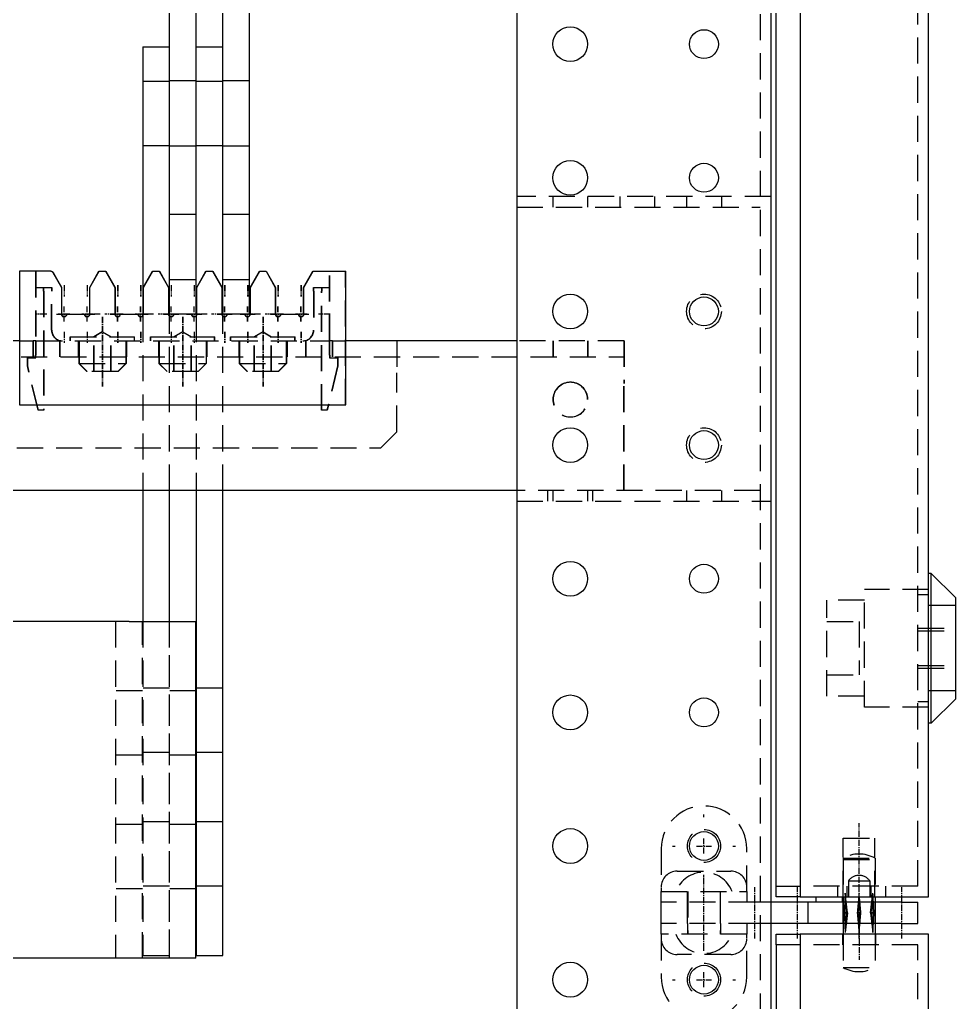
# Model space of a CAD drawing. Header units: millimetres. Extents: x -116965 to 323937, y 291661 to 566926.
# Drawn here: x -14747.6 to -14633.9, y 326536.7 to 326656.1 of the extents above; entities that cross this region are included whole.
import ezdxf

# ---------------------------------------------------------------- set-up
doc = ezdxf.new("R2010")
doc.units = ezdxf.units.MM
doc.linetypes.add('AXES2', pattern=[1.125, 0.75, -0.125, 0.125, -0.125])
doc.linetypes.add('HIDDEN2', pattern=[4.7625, 3.175, -1.5875])
doc.layers.add('ALPHA', color=255, linetype='Continuous')
doc.layers.add('AXE', color=80, linetype='AXES2')
doc.layers.add('Pointille_Court', color=40, linetype='HIDDEN2', lineweight=25)

msp = doc.modelspace()

# ---------------------------------------------------------------- linework, layer by layer
at = {"layer": 'ALPHA'}
for p, q in [((-14687.202844, 326742.532458), (-14687.202844, 326092.532458)), ((-14656.327844, 326742.532458), (-14656.327844, 326092.532458)), ((-14729.420344, 326620.332458), (-14729.420344, 326701.582458)), ((-14726.170344, 326620.332458), (-14726.170344, 326701.582458)), ((-14722.920344, 326620.332458), (-14722.920344, 326701.582458)), ((-14719.670344, 326620.332458), (-14719.670344, 326701.582458)), ((-14652.752844, 326674.932458), (-14652.752844, 326549.482458)), ((-14637.152844, 326549.482458), (-14637.152844, 326674.932458)), ((-14655.677844, 326550.782458), (-14655.677844, 326673.632458)), ((-14732.670344, 326652.832458), (-14732.670344, 326620.100361)), ((-14732.670344, 326652.832458), (-14729.420344, 326652.832458)), ((-14726.170344, 326652.832458), (-14722.920344, 326652.832458)), ((-14747.620344, 326625.532458), (-14747.620344, 326609.282458)), ((-14743.831315, 326625.532458), (-14747.620344, 326625.532458)), ((-14743.549857, 326625.369958), (-14742.517844, 326623.582458)), ((-14739.105344, 326623.582458), (-14737.979511, 326625.532458)), ((-14739.072844, 326623.582458), (-14737.947011, 326625.532458)), ((-14737.979511, 326625.532458), (-14737.947011, 326625.532458)), ((-14737.947011, 326625.532458), (-14737.143677, 326625.532458)), ((-14737.143677, 326625.532458), (-14736.017844, 326623.582458)), ((-14732.572844, 326623.582458), (-14731.447011, 326625.532458)), ((-14731.447011, 326625.532458), (-14730.643677, 326625.532458)), ((-14730.643677, 326625.532458), (-14729.517844, 326623.582458)), ((-14726.072844, 326623.582458), (-14724.947011, 326625.532458)), ((-14724.947011, 326625.532458), (-14724.143677, 326625.532458)), ((-14724.143677, 326625.532458), (-14723.017844, 326623.582458)), ((-14719.605344, 326623.582458), (-14718.479511, 326625.532458)), ((-14719.572844, 326623.582458), (-14718.447011, 326625.532458)), ((-14718.479511, 326625.532458), (-14718.447011, 326625.532458)), ((-14718.447011, 326625.532458), (-14717.643677, 326625.532458)), ((-14717.643677, 326625.532458), (-14716.517844, 326623.582458)), ((-14713.105344, 326623.582458), (-14711.979511, 326625.532458)), ((-14713.072844, 326623.582458), (-14711.947011, 326625.532458)), ((-14711.979511, 326625.532458), (-14711.947011, 326625.532458)), ((-14711.947011, 326625.532458), (-14707.970344, 326625.532458)), ((-14707.970344, 326609.282458), (-14707.970344, 326625.532458)), ((-14742.517844, 326623.582458), (-14742.517844, 326620.332458)), ((-14739.105344, 326620.332458), (-14739.105344, 326623.582458)), ((-14739.072844, 326620.332458), (-14739.072844, 326623.582458)), ((-14736.017844, 326623.582458), (-14736.017844, 326620.332458)), ((-14732.572844, 326620.332458), (-14732.572844, 326623.582458)), ((-14729.517844, 326623.582458), (-14729.517844, 326620.332458)), ((-14726.072844, 326620.332458), (-14726.072844, 326623.582458)), ((-14723.017844, 326623.582458), (-14723.017844, 326620.332458)), ((-14719.605344, 326620.332458), (-14719.605344, 326623.582458)), ((-14719.572844, 326620.332458), (-14719.572844, 326623.582458)), ((-14716.517844, 326623.582458), (-14716.517844, 326620.332458)), ((-14713.105344, 326620.332458), (-14713.105344, 326623.582458)), ((-14713.072844, 326620.332458), (-14713.072844, 326623.582458)), ((-14741.900344, 326620.332458), (-14741.867844, 326620.332458)), ((-14741.867844, 326620.332458), (-14739.722844, 326620.332458)), ((-14735.400344, 326620.332458), (-14735.367844, 326620.332458)), ((-14735.367844, 326620.332458), (-14733.222844, 326620.332458)), ((-14726.170344, 326620.332458), (-14729.420344, 326620.332458)), ((-14729.420344, 326620.100361), (-14729.420344, 326620.332458)), ((-14726.170344, 326620.332458), (-14726.170344, 326620.100361)), ((-14719.670344, 326620.332458), (-14722.920344, 326620.332458)), ((-14722.920344, 326620.100361), (-14722.920344, 326620.332458)), ((-14715.900344, 326620.332458), (-14715.867844, 326620.332458)), ((-14715.867844, 326620.332458), (-14713.722844, 326620.332458)), ((-14747.620344, 326617.082458), (-14789.220344, 326617.082458)), ((-14687.202844, 326617.082458), (-14707.970344, 326617.082458)), ((-14747.620344, 326609.282458), (-14707.970344, 326609.282458)), ((-14687.202844, 326598.882458), (-15015.452844, 326598.882458)), ((-14732.670344, 326598.882458), (-14732.670344, 326582.957458)), ((-14729.420344, 326582.957458), (-14729.420344, 326598.882458)), ((-14726.170344, 326598.882458), (-14726.170344, 326542.332458)), ((-14722.920344, 326542.332458), (-14722.920344, 326598.882458)), ((-14636.827844, 326588.807458), (-14637.152844, 326588.807458)), ((-14633.902844, 326585.882458), (-14636.827844, 326588.807458)), ((-14636.827844, 326570.629025), (-14636.827844, 326588.807458)), ((-14633.902844, 326585.882458), (-14633.902844, 326573.547093)), ((-14734.327844, 326582.957458), (-14923.802844, 326582.957458)), ((-14734.327844, 326582.957458), (-14726.202844, 326582.957458)), ((-14726.202844, 326542.007458), (-14726.202844, 326582.957458)), ((-14633.902844, 326573.532458), (-14636.827844, 326570.607458)), ((-14633.902844, 326573.547093), (-14633.902844, 326573.532458)), ((-14636.827844, 326570.607458), (-14637.152844, 326570.607458)), ((-14636.827844, 326570.607458), (-14636.827844, 326570.629025)), ((-14655.677844, 326549.482458), (-14655.677844, 326550.782458)), ((-14655.677844, 326550.782458), (-14652.752844, 326550.782458)), ((-14651.777844, 326548.832458), (-14656.327844, 326548.832458)), ((-14652.752844, 326549.482458), (-14655.677844, 326549.482458)), ((-14652.752844, 326549.482458), (-14637.152844, 326549.482458)), ((-14651.777844, 326546.232458), (-14651.777844, 326548.832458)), ((-14640.402844, 326548.832458), (-14651.777844, 326548.832458)), ((-14650.802844, 326548.832458), (-14650.802844, 326549.482458)), ((-14640.402844, 326548.832458), (-14640.402844, 326549.482458)), ((-14640.402844, 326548.832458), (-14638.452844, 326548.832458)), ((-14638.452844, 326546.232458), (-14638.452844, 326548.832458)), ((-14651.777844, 326546.232458), (-14656.327844, 326546.232458)), ((-14640.402844, 326546.232458), (-14651.777844, 326546.232458)), ((-14647.552844, 326546.232458), (-14647.552844, 326544.932458)), ((-14643.652844, 326546.232458), (-14643.652844, 326544.932458)), ((-14640.402844, 326546.232458), (-14638.452844, 326546.232458)), ((-14655.677844, 326543.632458), (-14655.677844, 326544.932458)), ((-14655.677844, 326544.932458), (-14652.752844, 326544.932458)), ((-14637.152844, 326544.932458), (-14652.752844, 326544.932458)), ((-14652.752844, 326544.932458), (-14652.752844, 326159.482458)), ((-14637.152844, 326159.482458), (-14637.152844, 326544.932458)), ((-14655.677844, 326543.632458), (-14655.677844, 326484.157458)), ((-14652.752844, 326543.632458), (-14655.677844, 326543.632458)), ((-14734.327844, 326542.007458), (-14923.802844, 326542.007458)), ((-14726.202844, 326542.007458), (-14734.327844, 326542.007458)), ((-14726.170344, 326542.332458), (-14722.920344, 326542.332458))]:
    msp.add_line(p, q, dxfattribs=at)
for centre, radius in [((-14680.702844, 326653.157458), 2.1125), ((-14664.452844, 326653.157458), 1.755), ((-14680.702844, 326636.907458), 2.1125), ((-14664.452844, 326636.907458), 1.755), ((-14680.702844, 326620.657458), 2.1125), ((-14664.452844, 326620.657458), 1.755), ((-14680.702844, 326604.407458), 2.1125), ((-14664.452844, 326604.407458), 1.755), ((-14680.702844, 326588.157458), 2.1125), ((-14664.452844, 326588.157458), 1.755), ((-14680.702844, 326571.907458), 2.1125), ((-14664.452844, 326571.907458), 1.755), ((-14680.702844, 326555.657458), 2.1125), ((-14664.452844, 326555.657458), 1.755), ((-14680.702844, 326539.407458), 2.1125), ((-14664.452844, 326539.407458), 1.755)]:
    msp.add_circle(centre, radius, dxfattribs=at)
for centre, start, end in [((-14743.831315, 326625.207458), 30, 90), ((-14742.192844, 326620.332458), 180, 0), ((-14742.225344, 326620.332458), 272.86598398, 0), ((-14739.397844, 326620.332458), 180, 0), ((-14739.430344, 326620.332458), 272.86598398, 0), ((-14735.692844, 326620.332458), 180, 0), ((-14735.725344, 326620.332458), 272.86598398, 0), ((-14732.897844, 326620.332458), 180, 0), ((-14729.192844, 326620.332458), 180, 0), ((-14729.225344, 326620.332458), 272.86598398, 0), ((-14726.397844, 326620.332458), 180, 0), ((-14722.692844, 326620.332458), 180, 0), ((-14722.725344, 326620.332458), 272.86598398, 0), ((-14719.897844, 326620.332458), 180, 0), ((-14719.930344, 326620.332458), 272.86598398, 0), ((-14716.192844, 326620.332458), 180, 0), ((-14716.225344, 326620.332458), 272.86598398, 0), ((-14713.397844, 326620.332458), 180, 0), ((-14713.430344, 326620.332458), 272.86598398, 0), ((-14732.930344, 326620.332458), 272.86598398, 323.13010233), ((-14726.430344, 326620.332458), 272.86598398, 323.13010233)]:
    msp.add_arc(centre, 0.325, start, end, dxfattribs=at)
for major_axis, ratio, start_param, end_param in [((0.162431, 24.917985), 0.0779847629, 2.1257914248, 2.1777898095), ((-1.765627, -24.917919), 0.0332164699, 5.2692293627, 5.3212277474), ((1.765627, -24.917919), 0.0332164699, 0.9619575598, 1.0139559445), ((-0.162431, 24.917985), 0.0779847629, 4.1053954977, 4.1573938823)]:
    msp.add_ellipse((-14645.602844, 326559.351953), major_axis=major_axis, ratio=ratio, start_param=start_param, end_param=end_param, dxfattribs=at)
at = {"layer": 'AXE'}
for p, q in [((-14742.225344, 326623.842458), (-14742.225344, 326622.477458)), ((-14742.192844, 326623.842458), (-14742.192844, 326622.477458)), ((-14739.430344, 326623.842458), (-14739.430344, 326622.477458)), ((-14739.397844, 326623.842458), (-14739.397844, 326622.477458)), ((-14735.725344, 326623.842458), (-14735.725344, 326622.477458)), ((-14735.692844, 326623.842458), (-14735.692844, 326622.477458)), ((-14732.930344, 326623.842458), (-14732.930344, 326622.477458)), ((-14732.897844, 326623.842458), (-14732.897844, 326622.477458)), ((-14729.225344, 326623.842458), (-14729.225344, 326622.477458)), ((-14729.192844, 326623.842458), (-14729.192844, 326622.477458)), ((-14726.430344, 326623.842458), (-14726.430344, 326622.477458)), ((-14726.397844, 326623.842458), (-14726.397844, 326622.477458)), ((-14722.725344, 326623.842458), (-14722.725344, 326622.477458)), ((-14722.692844, 326623.842458), (-14722.692844, 326622.477458)), ((-14719.930344, 326623.842458), (-14719.930344, 326622.477458)), ((-14719.897844, 326623.842458), (-14719.897844, 326622.477458)), ((-14716.225344, 326623.842458), (-14716.225344, 326622.477458)), ((-14716.192844, 326623.842458), (-14716.192844, 326622.477458)), ((-14713.430344, 326623.842458), (-14713.430344, 326622.477458)), ((-14713.397844, 326623.842458), (-14713.397844, 326622.477458)), ((-14744.370344, 326620.332458), (-14745.735344, 326620.332458)), ((-14744.337844, 326620.332458), (-14745.702844, 326620.332458)), ((-14743.135344, 326620.332458), (-14741.315344, 326620.332458)), ((-14743.102844, 326620.332458), (-14741.282844, 326620.332458)), ((-14741.575344, 326620.332458), (-14742.940344, 326620.332458)), ((-14741.542844, 326620.332458), (-14742.907844, 326620.332458)), ((-14742.225344, 326619.422458), (-14742.225344, 326621.242458)), ((-14742.192844, 326619.422458), (-14742.192844, 326621.242458)), ((-14740.340344, 326620.332458), (-14738.520344, 326620.332458)), ((-14740.307844, 326620.332458), (-14738.487844, 326620.332458)), ((-14738.715344, 326620.332458), (-14740.080344, 326620.332458)), ((-14738.682844, 326620.332458), (-14740.047844, 326620.332458)), ((-14739.430344, 326619.422458), (-14739.430344, 326621.242458)), ((-14739.397844, 326619.422458), (-14739.397844, 326621.242458)), ((-14737.870344, 326620.332458), (-14739.235344, 326620.332458)), ((-14737.837844, 326620.332458), (-14739.202844, 326620.332458)), ((-14735.920344, 326620.332458), (-14737.285344, 326620.332458)), ((-14735.887844, 326620.332458), (-14737.252844, 326620.332458)), ((-14736.635344, 326620.332458), (-14734.815344, 326620.332458)), ((-14736.602844, 326620.332458), (-14734.782844, 326620.332458)), ((-14735.075344, 326620.332458), (-14736.440344, 326620.332458)), ((-14735.042844, 326620.332458), (-14736.407844, 326620.332458)), ((-14735.725344, 326619.422458), (-14735.725344, 326621.242458)), ((-14735.692844, 326619.422458), (-14735.692844, 326621.242458)), ((-14733.840344, 326620.332458), (-14732.020344, 326620.332458)), ((-14733.807844, 326620.332458), (-14731.987844, 326620.332458)), ((-14732.215344, 326620.332458), (-14733.580344, 326620.332458)), ((-14732.182844, 326620.332458), (-14733.547844, 326620.332458)), ((-14732.930344, 326619.422458), (-14732.930344, 326621.242458)), ((-14732.897844, 326619.422458), (-14732.897844, 326621.242458)), ((-14731.370344, 326620.332458), (-14732.735344, 326620.332458)), ((-14731.337844, 326620.332458), (-14732.702844, 326620.332458)), ((-14729.420344, 326620.332458), (-14730.785344, 326620.332458)), ((-14729.387844, 326620.332458), (-14730.752844, 326620.332458)), ((-14730.135344, 326620.332458), (-14728.315344, 326620.332458)), ((-14730.102844, 326620.332458), (-14728.282844, 326620.332458)), ((-14728.575344, 326620.332458), (-14729.940344, 326620.332458)), ((-14728.542844, 326620.332458), (-14729.907844, 326620.332458)), ((-14729.225344, 326619.422458), (-14729.225344, 326621.242458)), ((-14729.192844, 326619.422458), (-14729.192844, 326621.242458)), ((-14727.340344, 326620.332458), (-14725.520344, 326620.332458)), ((-14727.307844, 326620.332458), (-14725.487844, 326620.332458)), ((-14725.715344, 326620.332458), (-14727.080344, 326620.332458)), ((-14725.682844, 326620.332458), (-14727.047844, 326620.332458)), ((-14726.430344, 326619.422458), (-14726.430344, 326621.242458)), ((-14726.397844, 326619.422458), (-14726.397844, 326621.242458)), ((-14724.870344, 326620.332458), (-14726.235344, 326620.332458)), ((-14724.837844, 326620.332458), (-14726.202844, 326620.332458)), ((-14722.920344, 326620.332458), (-14724.285344, 326620.332458)), ((-14722.887844, 326620.332458), (-14724.252844, 326620.332458)), ((-14723.635344, 326620.332458), (-14721.815344, 326620.332458)), ((-14723.602844, 326620.332458), (-14721.782844, 326620.332458)), ((-14722.075344, 326620.332458), (-14723.440344, 326620.332458)), ((-14722.042844, 326620.332458), (-14723.407844, 326620.332458)), ((-14722.725344, 326619.422458), (-14722.725344, 326621.242458)), ((-14722.692844, 326619.422458), (-14722.692844, 326621.242458)), ((-14720.840344, 326620.332458), (-14719.020344, 326620.332458)), ((-14720.807844, 326620.332458), (-14718.987844, 326620.332458)), ((-14719.215344, 326620.332458), (-14720.580344, 326620.332458)), ((-14719.182844, 326620.332458), (-14720.547844, 326620.332458)), ((-14719.930344, 326619.422458), (-14719.930344, 326621.242458)), ((-14719.897844, 326619.422458), (-14719.897844, 326621.242458)), ((-14718.370344, 326620.332458), (-14719.735344, 326620.332458)), ((-14718.337844, 326620.332458), (-14719.702844, 326620.332458)), ((-14716.420344, 326620.332458), (-14717.785344, 326620.332458)), ((-14716.387844, 326620.332458), (-14717.752844, 326620.332458)), ((-14717.135344, 326620.332458), (-14715.315344, 326620.332458)), ((-14717.102844, 326620.332458), (-14715.282844, 326620.332458)), ((-14715.575344, 326620.332458), (-14716.940344, 326620.332458)), ((-14715.542844, 326620.332458), (-14716.907844, 326620.332458)), ((-14716.225344, 326619.422458), (-14716.225344, 326621.242458)), ((-14716.192844, 326619.422458), (-14716.192844, 326621.242458)), ((-14714.340344, 326620.332458), (-14712.520344, 326620.332458)), ((-14714.307844, 326620.332458), (-14712.487844, 326620.332458)), ((-14712.715344, 326620.332458), (-14714.080344, 326620.332458)), ((-14712.682844, 326620.332458), (-14714.047844, 326620.332458)), ((-14713.430344, 326619.422458), (-14713.430344, 326621.242458)), ((-14713.397844, 326619.422458), (-14713.397844, 326621.242458)), ((-14709.920344, 326620.332458), (-14711.285344, 326620.332458)), ((-14709.887844, 326620.332458), (-14711.252844, 326620.332458)), ((-14737.577844, 326620.014853), (-14737.577844, 326611.524958)), ((-14737.545344, 326620.014853), (-14737.545344, 326611.524958)), ((-14727.827844, 326620.014853), (-14727.827844, 326611.524958)), ((-14727.795344, 326620.014853), (-14727.795344, 326611.524958)), ((-14718.077844, 326620.014853), (-14718.077844, 326611.524958)), ((-14718.045344, 326620.014853), (-14718.045344, 326611.524958)), ((-14742.225344, 326618.187458), (-14742.225344, 326616.822458)), ((-14742.192844, 326618.187458), (-14742.192844, 326616.822458)), ((-14739.430344, 326618.187458), (-14739.430344, 326616.822458)), ((-14739.397844, 326618.187458), (-14739.397844, 326616.822458)), ((-14735.725344, 326618.187458), (-14735.725344, 326616.822458)), ((-14735.692844, 326618.187458), (-14735.692844, 326616.822458)), ((-14732.930344, 326618.187458), (-14732.930344, 326616.822458)), ((-14732.897844, 326618.187458), (-14732.897844, 326616.822458)), ((-14729.225344, 326618.187458), (-14729.225344, 326616.822458)), ((-14729.192844, 326618.187458), (-14729.192844, 326616.822458)), ((-14726.430344, 326618.187458), (-14726.430344, 326616.822458)), ((-14726.397844, 326618.187458), (-14726.397844, 326616.822458)), ((-14722.725344, 326618.187458), (-14722.725344, 326616.822458)), ((-14722.692844, 326618.187458), (-14722.692844, 326616.822458)), ((-14719.930344, 326618.187458), (-14719.930344, 326616.822458)), ((-14719.897844, 326618.187458), (-14719.897844, 326616.822458)), ((-14716.225344, 326618.187458), (-14716.225344, 326616.822458)), ((-14716.192844, 326618.187458), (-14716.192844, 326616.822458)), ((-14713.430344, 326618.187458), (-14713.430344, 326616.822458)), ((-14713.397844, 326618.187458), (-14713.397844, 326616.822458)), ((-14664.452844, 326559.167458), (-14664.452844, 326559.492458)), ((-14645.602844, 326544.412458), (-14645.602844, 326558.452458)), ((-14664.452844, 326554.747458), (-14664.452844, 326556.567458)), ((-14668.287844, 326555.657458), (-14667.962844, 326555.657458)), ((-14665.362844, 326555.657458), (-14663.542844, 326555.657458)), ((-14660.942844, 326555.657458), (-14660.617844, 326555.657458)), ((-14664.452844, 326551.822458), (-14664.452844, 326552.147458)), ((-14664.452844, 326543.112458), (-14664.452844, 326551.952458)), ((-14658.277844, 326544.412458), (-14658.277844, 326550.652458)), ((-14653.077844, 326544.412458), (-14653.077844, 326550.652458)), ((-14640.402844, 326544.412458), (-14640.402844, 326550.652458)), ((-14645.602844, 326546.752458), (-14645.602844, 326541.812458)), ((-14664.452844, 326542.917458), (-14664.452844, 326543.242458)), ((-14664.452844, 326538.497458), (-14664.452844, 326540.317458)), ((-14668.287844, 326539.407458), (-14667.962844, 326539.407458)), ((-14665.362844, 326539.407458), (-14663.542844, 326539.407458)), ((-14660.942844, 326539.407458), (-14660.617844, 326539.407458))]:
    msp.add_line(p, q, dxfattribs=at)
at = {"layer": 'Pointille_Court'}
for p, q in [((-14657.627844, 326742.532458), (-14657.627844, 326092.532458)), ((-14638.452844, 326550.782458), (-14638.452844, 326673.632458)), ((-14729.420344, 326648.607458), (-14732.670344, 326648.607458)), ((-14726.170344, 326648.672458), (-14729.420344, 326648.672458)), ((-14722.920344, 326648.607458), (-14726.170344, 326648.607458)), ((-14719.670344, 326648.672458), (-14722.920344, 326648.672458)), ((-14729.420344, 326640.807458), (-14732.670344, 326640.807458)), ((-14726.170344, 326640.742458), (-14729.420344, 326640.742458)), ((-14722.920344, 326640.807458), (-14726.170344, 326640.807458)), ((-14719.670344, 326640.742458), (-14722.920344, 326640.742458)), ((-14656.327844, 326634.632458), (-14687.202844, 326634.632458)), ((-14682.815344, 326634.632458), (-14682.815344, 326633.332458)), ((-14678.590344, 326634.632458), (-14678.590344, 326633.332458)), ((-14674.690344, 326634.632458), (-14674.690344, 326633.332458)), ((-14670.465344, 326634.632458), (-14670.465344, 326633.332458)), ((-14666.565344, 326634.632458), (-14666.565344, 326633.332458)), ((-14662.340344, 326634.632458), (-14662.340344, 326633.332458)), ((-14726.170344, 326632.422458), (-14729.420344, 326632.422458)), ((-14719.670344, 326632.422458), (-14722.920344, 326632.422458)), ((-14687.202844, 326633.332458), (-14657.627844, 326633.332458)), ((-14745.702844, 326625.532458), (-14745.702844, 326617.082458)), ((-14745.670344, 326625.532458), (-14745.670344, 326617.082458)), ((-14743.582357, 326625.369958), (-14742.550344, 326623.582458)), ((-14737.176177, 326625.532458), (-14736.050344, 326623.582458)), ((-14732.605344, 326623.582458), (-14731.479511, 326625.532458)), ((-14731.479511, 326625.532458), (-14731.447011, 326625.532458)), ((-14730.676177, 326625.532458), (-14729.550344, 326623.582458)), ((-14726.105344, 326623.582458), (-14724.979511, 326625.532458)), ((-14724.979511, 326625.532458), (-14724.947011, 326625.532458)), ((-14724.176177, 326625.532458), (-14723.050344, 326623.582458)), ((-14717.676177, 326625.532458), (-14716.550344, 326623.582458)), ((-14709.952844, 326617.082458), (-14709.952844, 326625.532458)), ((-14709.920344, 326617.082458), (-14709.920344, 326625.532458)), ((-14708.002844, 326609.282458), (-14708.002844, 326625.532458)), ((-14726.170344, 326624.492458), (-14729.420344, 326624.492458)), ((-14719.670344, 326624.492458), (-14722.920344, 326624.492458)), ((-14745.702844, 326623.582458), (-14745.670344, 326623.582458)), ((-14745.670344, 326623.582458), (-14743.720344, 326623.582458)), ((-14744.727844, 326623.116133), (-14744.727844, 326623.582458)), ((-14744.727844, 326623.116133), (-14744.727844, 326608.632458)), ((-14744.695344, 326623.116133), (-14744.695344, 326623.582458)), ((-14744.695344, 326623.116133), (-14744.695344, 326608.632458)), ((-14743.752844, 326623.582458), (-14743.752844, 326623.111971)), ((-14743.752844, 326618.382458), (-14743.752844, 326623.111971)), ((-14743.720344, 326623.582458), (-14743.720344, 326623.111971)), ((-14743.720344, 326618.382458), (-14743.720344, 326623.111971)), ((-14742.550344, 326623.582458), (-14742.550344, 326620.332458)), ((-14736.050344, 326623.582458), (-14736.050344, 326620.332458)), ((-14732.605344, 326620.332458), (-14732.605344, 326623.582458)), ((-14729.550344, 326623.582458), (-14729.550344, 326620.332458)), ((-14726.105344, 326620.332458), (-14726.105344, 326623.582458)), ((-14723.050344, 326623.582458), (-14723.050344, 326620.332458)), ((-14716.550344, 326623.582458), (-14716.550344, 326620.332458)), ((-14711.902844, 326623.582458), (-14711.870344, 326623.582458)), ((-14711.902844, 326623.111971), (-14711.902844, 326623.582458)), ((-14711.902844, 326623.111971), (-14711.902844, 326618.382458)), ((-14711.870344, 326623.582458), (-14709.920344, 326623.582458)), ((-14711.870344, 326623.111971), (-14711.870344, 326623.582458)), ((-14711.870344, 326623.111971), (-14711.870344, 326618.382458)), ((-14710.927844, 326623.582458), (-14710.927844, 326623.122316)), ((-14710.927844, 326608.632458), (-14710.927844, 326623.122316)), ((-14710.895344, 326623.582458), (-14710.895344, 326623.122316)), ((-14710.895344, 326608.632458), (-14710.895344, 326623.122316)), ((-14732.670344, 326620.100361), (-14732.670344, 326598.882458)), ((-14729.420344, 326598.882458), (-14729.420344, 326620.100361)), ((-14726.170344, 326620.100361), (-14726.170344, 326598.882458)), ((-14722.920344, 326598.882458), (-14722.920344, 326620.100361)), ((-14737.577844, 326618.194853), (-14738.617844, 326617.569958)), ((-14737.545344, 326618.194853), (-14738.585344, 326617.569958)), ((-14737.577844, 326618.194853), (-14736.537844, 326617.569958)), ((-14737.545344, 326618.194853), (-14736.505344, 326617.569958)), ((-14727.827844, 326618.194853), (-14728.867844, 326617.569958)), ((-14727.795344, 326618.194853), (-14728.835344, 326617.569958)), ((-14727.827844, 326618.194853), (-14726.787844, 326617.569958)), ((-14727.795344, 326618.194853), (-14726.755344, 326617.569958)), ((-14718.077844, 326618.194853), (-14719.117844, 326617.569958)), ((-14718.045344, 326618.194853), (-14719.085344, 326617.569958)), ((-14718.077844, 326618.194853), (-14717.037844, 326617.569958)), ((-14718.045344, 326618.194853), (-14717.005344, 326617.569958)), ((-14747.620344, 326617.082458), (-14745.995344, 326617.082458)), ((-14746.027844, 326617.082458), (-14746.027844, 326615.132458)), ((-14745.995344, 326617.082458), (-14745.995344, 326615.132458)), ((-14745.972369, 326617.082458), (-14745.995344, 326617.082458)), ((-14745.670344, 326617.082458), (-14745.972369, 326617.082458)), ((-14745.702844, 326617.082458), (-14745.702844, 326615.336288)), ((-14745.670344, 326617.082458), (-14745.670344, 326615.336288)), ((-14745.670344, 326617.082458), (-14709.920344, 326617.082458)), ((-14742.777844, 326617.082458), (-14742.777844, 326615.132458)), ((-14742.745344, 326617.082458), (-14742.745344, 326615.132458)), ((-14741.477844, 326617.082458), (-14741.477844, 326617.569958)), ((-14741.477844, 326617.569958), (-14741.445344, 326617.569958)), ((-14741.445344, 326617.082458), (-14741.445344, 326617.569958)), ((-14741.445344, 326617.569958), (-14733.645344, 326617.569958)), ((-14740.502844, 326617.082458), (-14740.502844, 326615.132458)), ((-14740.470344, 326617.082458), (-14740.470344, 326615.132458)), ((-14740.437844, 326617.082458), (-14740.437844, 326614.319958)), ((-14740.405344, 326617.082458), (-14740.405344, 326614.319958)), ((-14738.617844, 326613.344958), (-14738.617844, 326617.082458)), ((-14738.585344, 326613.344958), (-14738.585344, 326617.082458)), ((-14736.537844, 326613.344958), (-14736.537844, 326617.082458)), ((-14736.505344, 326613.344958), (-14736.505344, 326617.082458)), ((-14734.717844, 326617.082458), (-14734.717844, 326614.319958)), ((-14734.685344, 326617.082458), (-14734.685344, 326614.319958)), ((-14734.652844, 326617.082458), (-14734.652844, 326615.132458)), ((-14734.620344, 326617.082458), (-14734.620344, 326615.132458)), ((-14733.677844, 326617.082458), (-14733.677844, 326617.569958)), ((-14733.645344, 326617.082458), (-14733.645344, 326617.569958)), ((-14731.727844, 326617.082458), (-14731.727844, 326617.569958)), ((-14731.727844, 326617.569958), (-14731.695344, 326617.569958)), ((-14731.695344, 326617.082458), (-14731.695344, 326617.569958)), ((-14731.695344, 326617.569958), (-14723.895344, 326617.569958)), ((-14730.752844, 326617.082458), (-14730.752844, 326615.132458)), ((-14730.720344, 326617.082458), (-14730.720344, 326615.132458)), ((-14730.687844, 326617.082458), (-14730.687844, 326614.319958)), ((-14730.655344, 326617.082458), (-14730.655344, 326614.319958)), ((-14728.867844, 326613.344958), (-14728.867844, 326617.082458)), ((-14728.835344, 326613.344958), (-14728.835344, 326617.082458)), ((-14726.787844, 326613.344958), (-14726.787844, 326617.082458)), ((-14726.755344, 326613.344958), (-14726.755344, 326617.082458)), ((-14724.967844, 326617.082458), (-14724.967844, 326614.319958)), ((-14724.935344, 326617.082458), (-14724.935344, 326614.319958)), ((-14724.902844, 326617.082458), (-14724.902844, 326615.132458)), ((-14724.870344, 326617.082458), (-14724.870344, 326615.132458)), ((-14723.927844, 326617.082458), (-14723.927844, 326617.569958)), ((-14723.895344, 326617.082458), (-14723.895344, 326617.569958)), ((-14721.977844, 326617.082458), (-14721.977844, 326617.569958)), ((-14721.977844, 326617.569958), (-14721.945344, 326617.569958)), ((-14721.945344, 326617.082458), (-14721.945344, 326617.569958)), ((-14721.945344, 326617.569958), (-14714.145344, 326617.569958)), ((-14721.002844, 326617.082458), (-14721.002844, 326615.132458)), ((-14720.970344, 326617.082458), (-14720.970344, 326615.132458)), ((-14720.937844, 326617.082458), (-14720.937844, 326614.319958)), ((-14720.905344, 326617.082458), (-14720.905344, 326614.319958)), ((-14719.117844, 326613.344958), (-14719.117844, 326617.082458)), ((-14719.085344, 326613.344958), (-14719.085344, 326617.082458)), ((-14717.037844, 326613.344958), (-14717.037844, 326617.082458)), ((-14717.005344, 326613.344958), (-14717.005344, 326617.082458)), ((-14715.217844, 326617.082458), (-14715.217844, 326614.319958)), ((-14715.185344, 326617.082458), (-14715.185344, 326614.319958)), ((-14715.152844, 326617.082458), (-14715.152844, 326615.132458)), ((-14715.120344, 326617.082458), (-14715.120344, 326615.132458)), ((-14714.177844, 326617.082458), (-14714.177844, 326617.569958)), ((-14714.145344, 326617.082458), (-14714.145344, 326617.569958)), ((-14712.877844, 326617.082458), (-14712.877844, 326615.132458)), ((-14712.845344, 326617.082458), (-14712.845344, 326615.132458)), ((-14709.952844, 326615.336288), (-14709.952844, 326617.082458)), ((-14709.618318, 326617.082458), (-14709.920344, 326617.082458)), ((-14709.920344, 326615.336288), (-14709.920344, 326617.082458)), ((-14709.627844, 326617.082458), (-14709.627844, 326615.132458)), ((-14709.595344, 326617.082458), (-14709.618318, 326617.082458)), ((-14709.595344, 326617.082458), (-14709.595344, 326615.132458)), ((-14709.595344, 326617.082458), (-14707.970344, 326617.082458)), ((-14701.795344, 326617.082458), (-14701.795344, 326613.182458)), ((-14674.170344, 326617.082458), (-14687.202844, 326617.082458)), ((-14682.815344, 326617.082458), (-14682.815344, 326615.132458)), ((-14682.782844, 326617.082458), (-14682.782844, 326615.132458)), ((-14678.590344, 326617.082458), (-14678.590344, 326615.132458)), ((-14678.557844, 326617.082458), (-14678.557844, 326615.132458)), ((-14674.202844, 326617.082458), (-14674.202844, 326611.882458)), ((-14674.170344, 326617.082458), (-14674.170344, 326611.882458)), ((-15028.420344, 326615.132458), (-14674.170344, 326615.132458)), ((-14746.677844, 326615.002458), (-14746.645344, 326615.002458)), ((-14746.677844, 326614.027458), (-14746.677844, 326615.002458)), ((-14746.645344, 326615.002458), (-14745.670344, 326615.002458)), ((-14746.645344, 326614.027458), (-14746.645344, 326615.002458)), ((-14745.702844, 326615.002458), (-14745.702844, 326615.336288)), ((-14745.670344, 326615.002458), (-14745.670344, 326615.336288)), ((-14739.462844, 326613.344958), (-14740.437844, 326614.319958)), ((-14740.437844, 326614.319958), (-14740.405344, 326614.319958)), ((-14739.430344, 326613.344958), (-14740.405344, 326614.319958)), ((-14740.405344, 326614.319958), (-14734.685344, 326614.319958)), ((-14735.692844, 326613.344958), (-14734.717844, 326614.319958)), ((-14735.660344, 326613.344958), (-14734.685344, 326614.319958)), ((-14729.712844, 326613.344958), (-14730.687844, 326614.319958)), ((-14730.687844, 326614.319958), (-14730.655344, 326614.319958)), ((-14729.680344, 326613.344958), (-14730.655344, 326614.319958)), ((-14730.655344, 326614.319958), (-14724.935344, 326614.319958)), ((-14725.942844, 326613.344958), (-14724.967844, 326614.319958)), ((-14725.910344, 326613.344958), (-14724.935344, 326614.319958)), ((-14719.962844, 326613.344958), (-14720.937844, 326614.319958)), ((-14720.937844, 326614.319958), (-14720.905344, 326614.319958)), ((-14719.930344, 326613.344958), (-14720.905344, 326614.319958)), ((-14720.905344, 326614.319958), (-14715.185344, 326614.319958)), ((-14716.192844, 326613.344958), (-14715.217844, 326614.319958)), ((-14716.160344, 326613.344958), (-14715.185344, 326614.319958)), ((-14709.952844, 326615.336288), (-14709.952844, 326615.002458)), ((-14709.952844, 326615.002458), (-14709.920344, 326615.002458)), ((-14709.920344, 326615.336288), (-14709.920344, 326615.002458)), ((-14709.920344, 326615.002458), (-14708.945344, 326615.002458)), ((-14708.977844, 326615.002458), (-14708.977844, 326614.027458)), ((-14708.945344, 326615.002458), (-14708.945344, 326614.027458)), ((-14745.377844, 326608.632458), (-14746.677844, 326614.027458)), ((-14745.345344, 326608.632458), (-14746.645344, 326614.027458)), ((-14739.430344, 326613.344958), (-14739.462844, 326613.344958)), ((-14735.660344, 326613.344958), (-14739.430344, 326613.344958)), ((-14729.680344, 326613.344958), (-14729.712844, 326613.344958)), ((-14725.910344, 326613.344958), (-14729.680344, 326613.344958)), ((-14719.930344, 326613.344958), (-14719.962844, 326613.344958)), ((-14716.160344, 326613.344958), (-14719.930344, 326613.344958)), ((-14708.977844, 326614.027458), (-14710.277844, 326608.632458)), ((-14708.945344, 326614.027458), (-14710.245344, 326608.632458)), ((-14701.795344, 326606.032458), (-14701.795344, 326613.182458)), ((-14674.202844, 326598.882458), (-14674.202844, 326611.882458)), ((-14674.170344, 326598.882458), (-14674.170344, 326611.882458)), ((-14745.345344, 326608.632458), (-14745.377844, 326608.632458)), ((-14744.695344, 326608.632458), (-14745.345344, 326608.632458)), ((-14710.895344, 326608.632458), (-14710.927844, 326608.632458)), ((-14710.245344, 326608.632458), (-14710.895344, 326608.632458)), ((-14701.795344, 326606.032458), (-14703.745344, 326604.082458)), ((-14995.595344, 326604.082458), (-14703.745344, 326604.082458)), ((-14657.627844, 326598.882458), (-14687.202844, 326598.882458)), ((-14683.432844, 326597.582458), (-14683.432844, 326598.882458)), ((-14682.815344, 326598.882458), (-14682.815344, 326597.582458)), ((-14678.590344, 326598.882458), (-14678.590344, 326597.582458)), ((-14677.972844, 326597.582458), (-14677.972844, 326598.882458)), ((-14666.565344, 326598.882458), (-14666.565344, 326597.582458)), ((-14662.340344, 326598.882458), (-14662.340344, 326597.582458)), ((-14687.202844, 326597.582458), (-14656.327844, 326597.582458)), ((-14637.152844, 326586.857458), (-14644.952844, 326586.857458)), ((-14644.952844, 326572.574404), (-14644.952844, 326586.857458)), ((-14644.952844, 326585.557458), (-14649.502844, 326585.557458)), ((-14649.502844, 326573.871323), (-14649.502844, 326585.557458)), ((-14637.152844, 326586.207458), (-14638.452844, 326586.207458)), ((-14633.902844, 326584.907458), (-14638.452844, 326584.907458)), ((-14735.952844, 326582.957458), (-14735.952844, 326542.007458)), ((-14732.702844, 326542.007458), (-14732.702844, 326582.957458)), ((-14732.670344, 326582.957458), (-14732.670344, 326542.332458)), ((-14729.452844, 326582.957458), (-14729.452844, 326542.007458)), ((-14729.420344, 326542.332458), (-14729.420344, 326582.957458)), ((-14649.502844, 326582.957458), (-14645.602844, 326582.957458)), ((-14645.602844, 326582.957458), (-14645.602844, 326576.46516)), ((-14638.452844, 326582.133603), (-14633.902844, 326582.133603)), ((-14638.452844, 326581.820529), (-14633.902844, 326581.820529)), ((-14638.452844, 326577.594386), (-14633.902844, 326577.594386)), ((-14638.452844, 326577.281313), (-14633.902844, 326577.281313)), ((-14649.502844, 326576.457458), (-14645.602844, 326576.457458)), ((-14645.602844, 326576.46516), (-14645.602844, 326576.457458)), ((-14729.420344, 326574.832458), (-14732.670344, 326574.832458)), ((-14722.920344, 326574.832458), (-14726.170344, 326574.832458)), ((-14732.702844, 326574.507458), (-14735.952844, 326574.507458)), ((-14726.202844, 326574.507458), (-14729.452844, 326574.507458)), ((-14649.502844, 326573.857458), (-14649.502844, 326573.871323)), ((-14644.952844, 326573.857458), (-14649.502844, 326573.857458)), ((-14633.902844, 326574.507458), (-14638.452844, 326574.507458)), ((-14644.952844, 326572.557458), (-14644.952844, 326572.574404)), ((-14637.152844, 326572.557458), (-14644.952844, 326572.557458)), ((-14637.152844, 326573.207458), (-14638.452844, 326573.207458)), ((-14732.702844, 326566.707458), (-14735.952844, 326566.707458)), ((-14729.420344, 326567.032458), (-14732.670344, 326567.032458)), ((-14726.202844, 326566.707458), (-14729.452844, 326566.707458)), ((-14722.920344, 326567.032458), (-14726.170344, 326567.032458)), ((-14732.702844, 326558.257458), (-14735.952844, 326558.257458)), ((-14729.420344, 326558.582458), (-14732.670344, 326558.582458)), ((-14726.202844, 326558.257458), (-14729.452844, 326558.257458)), ((-14722.920344, 326558.582458), (-14726.170344, 326558.582458)), ((-14647.520329, 326549.482458), (-14647.520329, 326556.632458)), ((-14647.520329, 326556.632458), (-14643.685329, 326556.632458)), ((-14643.685329, 326549.482458), (-14643.685329, 326556.632458)), ((-14669.652844, 326555.332458), (-14669.652844, 326550.132458)), ((-14659.252844, 326550.132458), (-14659.252844, 326555.332458)), ((-14647.552844, 326554.162458), (-14647.552844, 326546.232458)), ((-14647.552844, 326554.162458), (-14643.652844, 326554.162458)), ((-14647.520329, 326554.032458), (-14643.685329, 326554.032458)), ((-14643.652844, 326554.162458), (-14643.652844, 326546.232458)), ((-14667.702844, 326552.602458), (-14661.202844, 326552.602458)), ((-14646.902844, 326551.432458), (-14646.902844, 326549.482458)), ((-14646.902844, 326551.432458), (-14644.302844, 326551.432458)), ((-14644.302844, 326551.432458), (-14644.302844, 326549.482458)), ((-14732.702844, 326550.457458), (-14735.952844, 326550.457458)), ((-14729.420344, 326550.782458), (-14732.670344, 326550.782458)), ((-14726.202844, 326550.457458), (-14729.452844, 326550.457458)), ((-14722.920344, 326550.782458), (-14726.170344, 326550.782458)), ((-14669.652844, 326550.132458), (-14659.252844, 326550.132458)), ((-14669.652844, 326548.832458), (-14669.652844, 326550.132458)), ((-14666.467844, 326548.832458), (-14666.467844, 326550.132458)), ((-14666.402844, 326550.132458), (-14666.402844, 326544.932458)), ((-14662.502844, 326550.132458), (-14662.502844, 326544.932458)), ((-14662.437844, 326548.832458), (-14662.437844, 326550.132458)), ((-14659.252844, 326550.132458), (-14659.252844, 326548.832458)), ((-14638.452844, 326550.782458), (-14652.752844, 326550.782458)), ((-14648.202844, 326549.482458), (-14648.202844, 326550.782458)), ((-14647.008209, 326547.532458), (-14647.291593, 326549.915791)), ((-14647.065344, 326549.482458), (-14647.065344, 326550.782458)), ((-14645.602844, 326547.532458), (-14645.602844, 326549.915791)), ((-14644.197478, 326547.532458), (-14643.914094, 326549.915791)), ((-14644.140344, 326549.482458), (-14644.140344, 326550.782458)), ((-14642.352844, 326549.482458), (-14642.352844, 326550.782458)), ((-14669.652844, 326546.232458), (-14669.652844, 326548.832458)), ((-14658.277844, 326548.832458), (-14669.652844, 326548.832458)), ((-14666.467844, 326546.232458), (-14666.467844, 326548.832458)), ((-14662.437844, 326546.232458), (-14662.437844, 326548.832458)), ((-14656.327844, 326548.832458), (-14658.277844, 326548.832458)), ((-14647.617844, 326548.832458), (-14647.617844, 326549.482458)), ((-14647.552844, 326546.232458), (-14647.552844, 326548.832458)), ((-14643.652844, 326546.232458), (-14643.652844, 326548.832458)), ((-14643.587844, 326548.832458), (-14643.587844, 326549.482458)), ((-14647.008209, 326547.532458), (-14647.39173, 326547.575639)), ((-14647.39173, 326547.489276), (-14647.008209, 326547.532458)), ((-14647.390199, 326547.532458), (-14647.171721, 326547.532458)), ((-14647.008209, 326547.532458), (-14647.388656, 326547.575758)), ((-14647.008209, 326547.532458), (-14647.388656, 326547.489158)), ((-14647.008209, 326547.532458), (-14647.291593, 326545.149124)), ((-14647.174005, 326547.575758), (-14647.008209, 326547.532458)), ((-14647.174005, 326547.489158), (-14647.008209, 326547.532458)), ((-14647.008209, 326547.532458), (-14647.171721, 326547.532458)), ((-14647.16944, 326547.575639), (-14647.008209, 326547.532458)), ((-14647.008209, 326547.532458), (-14647.16944, 326547.489276)), ((-14645.825133, 326547.575639), (-14645.602844, 326547.532458)), ((-14645.602844, 326547.532458), (-14645.825133, 326547.489276)), ((-14645.602844, 326547.532458), (-14645.821321, 326547.532458)), ((-14645.817494, 326547.575758), (-14645.602844, 326547.532458)), ((-14645.817494, 326547.489158), (-14645.602844, 326547.532458)), ((-14645.602844, 326547.532458), (-14645.388193, 326547.575758)), ((-14645.602844, 326547.532458), (-14645.380554, 326547.575639)), ((-14645.602844, 326547.532458), (-14645.602844, 326545.149124)), ((-14645.384366, 326547.532458), (-14645.602844, 326547.532458)), ((-14645.380554, 326547.489276), (-14645.602844, 326547.532458)), ((-14645.602844, 326547.532458), (-14645.388193, 326547.489158)), ((-14644.197478, 326547.532458), (-14644.031682, 326547.575758)), ((-14643.817031, 326547.575758), (-14644.197478, 326547.532458)), ((-14643.813957, 326547.575639), (-14644.197478, 326547.532458)), ((-14644.197478, 326547.532458), (-14644.036247, 326547.575639)), ((-14644.197478, 326547.532458), (-14643.914094, 326545.149124)), ((-14644.033966, 326547.532458), (-14644.197478, 326547.532458)), ((-14643.817031, 326547.489158), (-14644.197478, 326547.532458)), ((-14644.197478, 326547.532458), (-14643.813957, 326547.489276)), ((-14644.036247, 326547.489276), (-14644.197478, 326547.532458)), ((-14644.197478, 326547.532458), (-14644.031682, 326547.489158)), ((-14644.033966, 326547.532458), (-14643.815488, 326547.532458)), ((-14658.277844, 326546.232458), (-14669.652844, 326546.232458)), ((-14669.652844, 326544.932458), (-14669.652844, 326546.232458)), ((-14666.467844, 326546.232458), (-14666.467844, 326544.932458)), ((-14662.437844, 326546.232458), (-14662.437844, 326544.932458)), ((-14659.252844, 326546.232458), (-14659.252844, 326544.932458)), ((-14656.327844, 326546.232458), (-14658.277844, 326546.232458)), ((-14669.652844, 326544.932458), (-14669.652844, 326539.732458)), ((-14659.252844, 326544.932458), (-14669.652844, 326544.932458)), ((-14659.252844, 326539.732458), (-14659.252844, 326544.932458)), ((-14647.617844, 326544.932458), (-14647.617844, 326543.632458)), ((-14647.552844, 326544.932458), (-14647.552844, 326540.902458)), ((-14643.652844, 326544.932458), (-14643.652844, 326540.902458)), ((-14643.587844, 326544.932458), (-14643.587844, 326543.632458)), ((-14638.452844, 326543.632458), (-14652.752844, 326543.632458)), ((-14638.452844, 326160.782458), (-14638.452844, 326543.632458)), ((-14732.670344, 326542.332458), (-14729.420344, 326542.332458)), ((-14661.202844, 326542.462458), (-14667.702844, 326542.462458)), ((-14647.552844, 326540.902458), (-14643.652844, 326540.902458))]:
    msp.add_line(p, q, dxfattribs=at)
for centre, radius in [((-14664.452844, 326620.657458), 2.1125), ((-14664.452844, 326604.407458), 2.1125), ((-14664.452844, 326555.657458), 2.015), ((-14664.452844, 326539.407458), 2.015)]:
    msp.add_circle(centre, radius, dxfattribs=at)
for centre, radius, start, end in [((-14743.863815, 326625.207458), 0.325, 30, 90), ((-14742.225344, 326620.332458), 0.325, 180, 272.86598398), ((-14739.430344, 326620.332458), 0.325, 180, 272.86598398), ((-14735.725344, 326620.332458), 0.325, 180, 272.86598398), ((-14732.930344, 326620.332458), 0.325, 180, 272.86598398), ((-14732.930344, 326620.332458), 0.325, 323.13010233, 0), ((-14729.225344, 326620.332458), 0.325, 180, 272.86598398), ((-14726.430344, 326620.332458), 0.325, 180, 272.86598398), ((-14726.430344, 326620.332458), 0.325, 323.13010233, 0), ((-14722.725344, 326620.332458), 0.325, 180, 272.86598398), ((-14719.930344, 326620.332458), 0.325, 180, 272.86598398), ((-14716.225344, 326620.332458), 0.325, 180, 272.86598398), ((-14713.430344, 326620.332458), 0.325, 180, 272.86598398), ((-14742.452844, 326618.382458), 1.3, 180, 182), ((-14742.452844, 326618.382458), 1.3, 182, 270), ((-14742.420344, 326618.382458), 1.3, 180, 182), ((-14742.420344, 326618.382458), 1.3, 182, 270), ((-14713.202844, 326618.382458), 1.3, 270, 358), ((-14713.170344, 326618.382458), 1.3, 270, 358), ((-14713.202844, 326618.382458), 1.3, 358, 0), ((-14713.170344, 326618.382458), 1.3, 358, 0), ((-14680.702844, 326609.932458), 2.1125, 112.61986495, 0), ((-14680.670344, 326609.932458), 2.1125, 112.61986495, 0), ((-14680.702844, 326609.932458), 2.1125, 67.38013505, 112.61986495), ((-14680.670344, 326609.932458), 2.1125, 67.38013505, 112.61986495), ((-14680.702844, 326609.932458), 2.1125, 0, 67.38013505), ((-14680.670344, 326609.932458), 2.1125, 0, 67.38013505), ((-14664.452844, 326555.332458), 5.2, 0, 180), ((-14645.602844, 326550.766208), 3.91625, 60.13716564, 119.86283436), ((-14667.702844, 326550.652458), 1.95, 90, 180), ((-14664.452844, 326548.814177), 3.658281, 21.12202138, 158.87797862), ((-14661.202844, 326550.652458), 1.95, 0, 90), ((-14645.602844, 326550.457458), 1.625, 36.86989764, 143.13010236), ((-14664.452844, 326546.250739), 3.658281, 201.12202138, 338.87797862), ((-14667.702844, 326544.412458), 1.95, 180, 270), ((-14661.202844, 326544.412458), 1.95, 270, 0), ((-14645.602844, 326544.298708), 3.91625, 240.13716564, 299.86283436), ((-14664.452844, 326539.732458), 5.2, 180, 0)]:
    msp.add_arc(centre, radius, start, end, dxfattribs=at)
for centre, major_axis, ratio, start_param, end_param in [((-14645.602844, 326535.712962), (0.162431, -24.917985), 0.0779847629, 4.1053954977, 4.2156962226), ((-14645.602844, 326535.712962), (-1.765627, 24.917919), 0.0332164699, 0.9619575598, 1.0722582847), ((-14645.602844, 326535.712962), (1.605405, 24.917886), 0.0444209743, 0.9671731361, 1.077473861), ((-14645.602844, 326535.712962), (-1.605405, 24.917886), 0.0444209743, 5.2057114462, 5.3160121711), ((-14645.602844, 326535.712962), (1.765627, 24.917919), 0.0332164699, 5.2109270225, 5.3212277474), ((-14645.602844, 326535.712962), (-0.162431, -24.917985), 0.0779847629, 2.0674890846, 2.1777898095), ((-14645.602844, 326547.309656), (-1.949936, 0.232934), 0.0676868882, 5.8779727804, 5.8819151496), ((-14645.602844, 326559.351953), (0.162431, 24.917985), 0.0779847629, 2.0635467155, 2.0655141579), ((-14645.602844, 326535.712962), (0.162431, -24.917985), 0.0779847629, 4.2176711493, 4.2196385917), ((-14645.602844, 326547.755259), (1.949936, 0.232934), 0.0676868882, 3.5428628112, 3.5468051803), ((-14645.602844, 326559.351953), (0.162431, 24.917985), 0.0779847629, 2.0674890846, 2.1257914248), ((-14645.602844, 326559.351953), (-1.765627, -24.917919), 0.0332164699, 5.2109270225, 5.2692293627), ((-14645.602844, 326547.309656), (-1.949936, 0.232934), 0.0676868882, 5.6534289616, 5.6573713307), ((-14645.602844, 326547.755259), (1.949936, 0.232934), 0.0676868882, 3.7674066301, 3.7713489992), ((-14645.602844, 326559.351953), (-1.765627, -24.917919), 0.0332164699, 5.2069846534, 5.2089520958), ((-14645.602844, 326535.712962), (-1.765627, 24.917919), 0.0332164699, 1.0742332114, 1.0762006538), ((-14645.602844, 326547.309656), (-1.95, 0), 0.1372965938, 4.8226897053, 4.8266320744), ((-14645.602844, 326559.351953), (1.605405, -24.917886), 0.0444209743, 5.2017690771, 5.2037365195), ((-14645.602844, 326535.712962), (1.605405, 24.917886), 0.0444209743, 1.0794487877, 1.0814162301), ((-14645.602844, 326547.755259), (1.95, 0), 0.1372965938, 4.5981458864, 4.6020882555), ((-14645.602844, 326559.351953), (1.605405, -24.917886), 0.0444209743, 5.2057114462, 5.3160121711), ((-14645.602844, 326559.351953), (-1.605405, -24.917886), 0.0444209743, 0.9671731361, 1.077473861), ((-14645.602844, 326547.309656), (-1.95, 0), 0.1372965938, 4.5981458864, 4.6020882555), ((-14645.602844, 326547.755259), (1.95, 0), 0.1372965938, 4.8226897053, 4.8266320744), ((-14645.602844, 326559.351953), (-1.605405, -24.917886), 0.0444209743, 1.0794487877, 1.0814162301), ((-14645.602844, 326535.712962), (-1.605405, 24.917886), 0.0444209743, 5.2017690771, 5.2037365195), ((-14645.602844, 326547.309656), (-1.949936, -0.232934), 0.0676868882, 3.7674066301, 3.7713489992), ((-14645.602844, 326559.351953), (1.765627, -24.917919), 0.0332164699, 1.0742332114, 1.0762006538), ((-14645.602844, 326535.712962), (1.765627, 24.917919), 0.0332164699, 5.2069846534, 5.2089520958), ((-14645.602844, 326547.755259), (1.949936, -0.232934), 0.0676868882, 5.6534289616, 5.6573713307), ((-14645.602844, 326559.351953), (1.765627, -24.917919), 0.0332164699, 1.0139559445, 1.0722582847), ((-14645.602844, 326559.351953), (-0.162431, 24.917985), 0.0779847629, 4.1573938823, 4.2156962226), ((-14645.602844, 326547.309656), (-1.949936, -0.232934), 0.0676868882, 3.5428628112, 3.5468051803), ((-14645.602844, 326547.755259), (1.949936, -0.232934), 0.0676868882, 5.8779727804, 5.8819151496), ((-14645.602844, 326559.351953), (-0.162431, 24.917985), 0.0779847629, 4.2176711493, 4.2196385917), ((-14645.602844, 326535.712962), (-0.162431, -24.917985), 0.0779847629, 2.0635467155, 2.0655141579)]:
    msp.add_ellipse(centre, major_axis=major_axis, ratio=ratio, start_param=start_param, end_param=end_param, dxfattribs=at)

doc.saveas('drawing.dxf')
